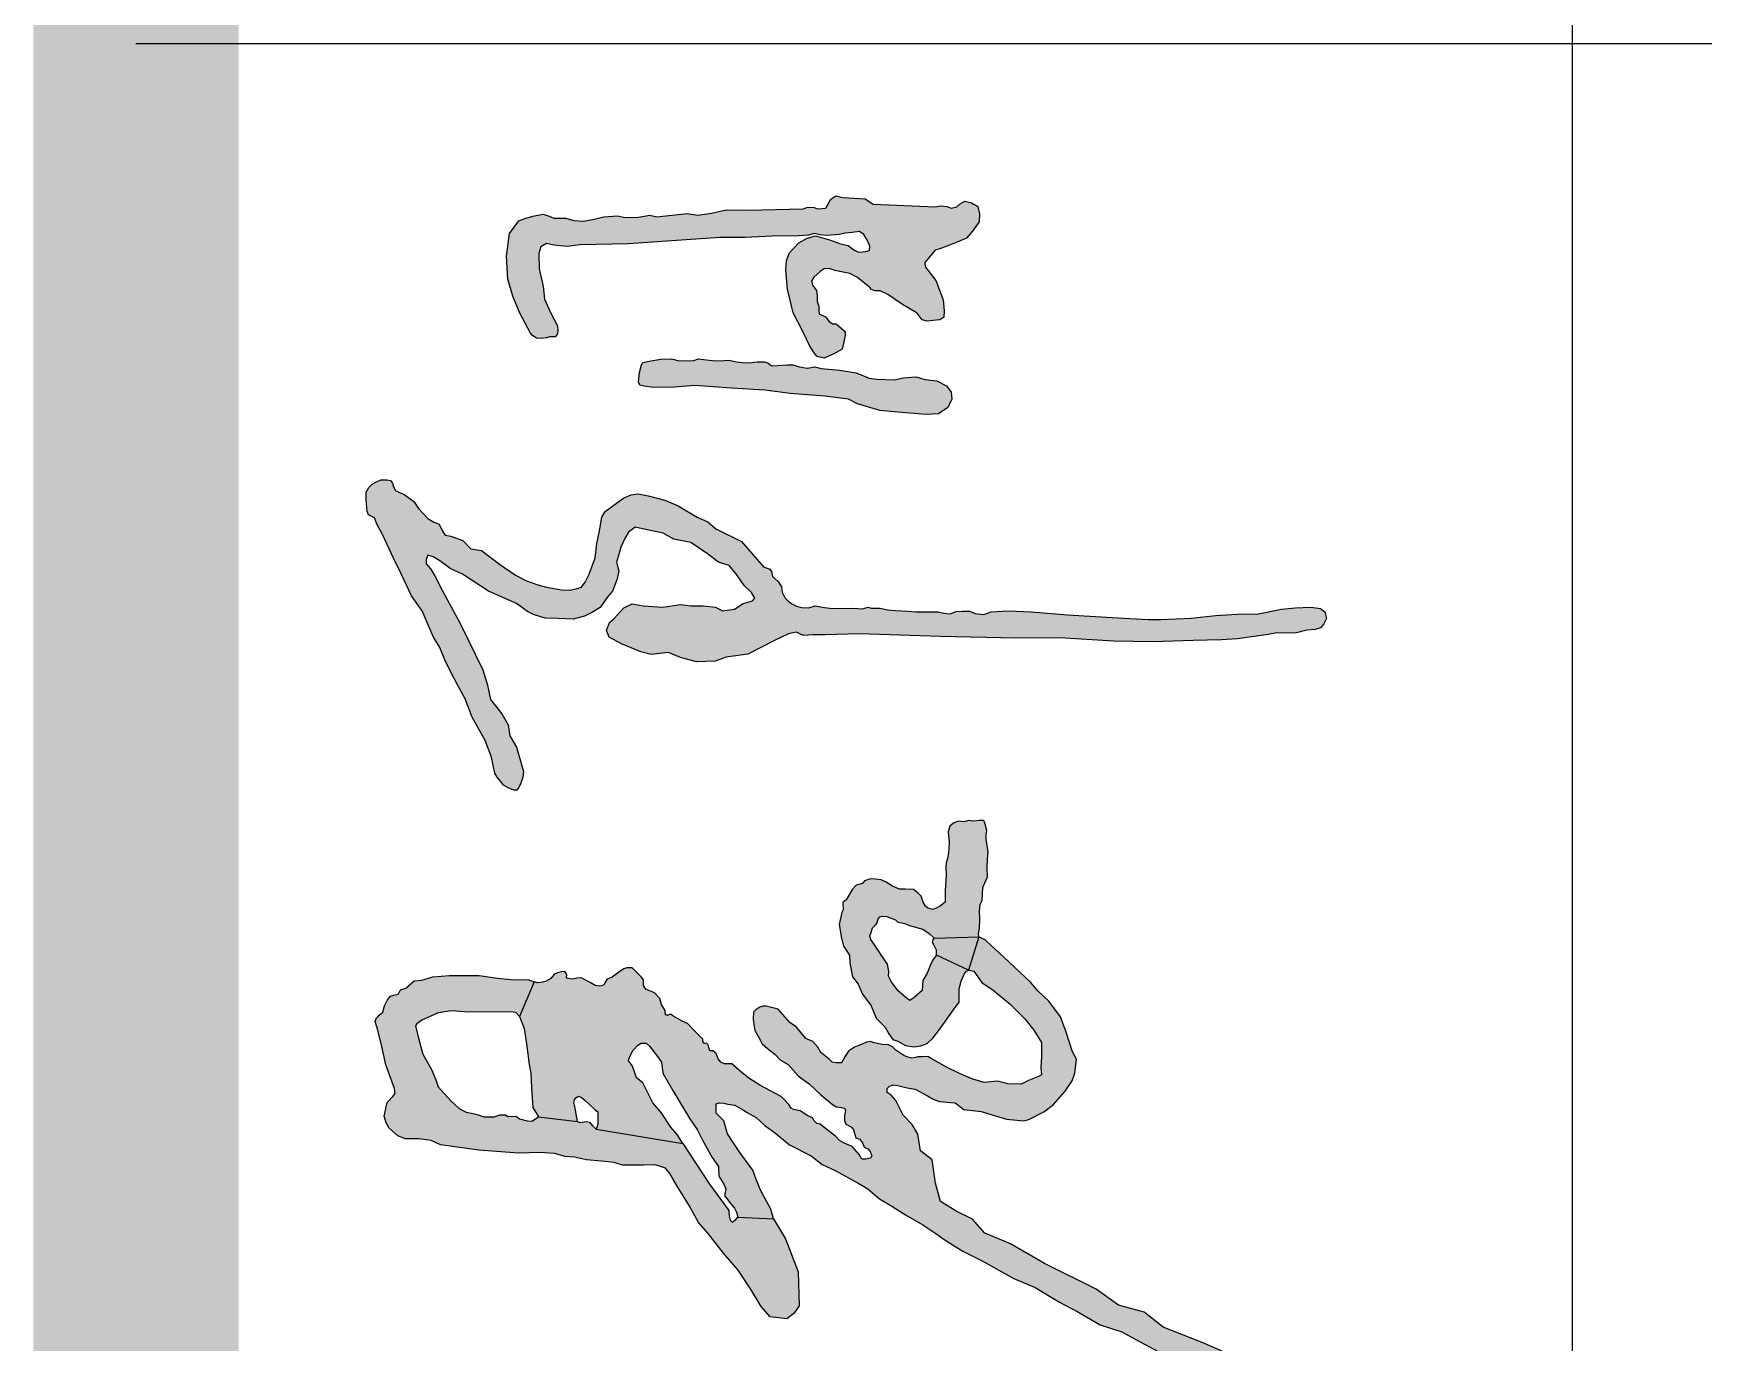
# Model space of a CAD drawing. Header units: millimetres. Extents: x 0 to 420, y 0 to 297.
# Drawn here: x 10.3 to 18.44, y 64.67 to 71.05 of the extents above; entities that cross this region are included whole.
import ezdxf

# ---------------------------------------------------------------- set-up
doc = ezdxf.new("R2010")
doc.units = ezdxf.units.MM

msp = doc.modelspace()

# ---------------------------------------------------------------- hatches: boundary and pattern name
for points in [[(14.3537, 70.244), (14.2452, 70.2509), (14.2113, 70.2588), (14.1858, 70.2429), (14.1619, 70.1994), (14.1211, 70.1957), (14.1052, 70.2026), (14.0744, 70.2042), (14.0509, 70.1947), (13.7801, 70.1882), (13.6756, 70.1912), (13.6055, 70.1746), (13.5364, 70.1651), (13.4866, 70.1719), (13.3389, 70.1568), (13.305, 70.1647), (13.2491, 70.1542), (13.1835, 70.1527), (13.1469, 70.161), (13.1232, 70.1591), (13.0798, 70.1564), (13.033, 70.1455), (12.9814, 70.1353), (12.9333, 70.1386), (12.8954, 70.1505), (12.8364, 70.1501), (12.8133, 70.1593), (12.7846, 70.1696), (12.7333, 70.1592), (12.6945, 70.1486), (12.6655, 70.137), (12.6205, 70.0753), (12.6064, 69.9641), (12.6126, 69.8521), (12.6373, 69.7691), (12.6699, 69.6871), (12.7228, 69.5892), (12.7318, 69.5777), (12.7522, 69.5644), (12.7747, 69.5637), (12.7991, 69.5673), (12.8169, 69.5712), (12.8434, 69.5709), (12.8531, 69.5823), (12.856, 69.5988), (12.8542, 69.625), (12.8212, 69.6865), (12.7915, 69.756), (12.7841, 69.8177), (12.7648, 69.9022), (12.7637, 69.9785), (12.7733, 70.011), (12.8009, 70.0261), (12.8359, 70.0187), (12.9013, 70.0124), (12.9637, 70.0197), (13.201, 70.0249), (13.6452, 70.0564), (13.7696, 70.056), (13.8981, 70.0625), (14.03, 70.0645), (14.0776, 70.0678), (14.1068, 70.0759), (14.1336, 70.069), (14.1665, 70.0657), (14.2269, 70.0698), (14.2561, 70.0763), (14.291, 70.0795), (14.326, 70.0848), (14.3471, 70.0706), (14.365, 70.0413), (14.3772, 70.0141), (14.3756, 69.9925), (14.3573, 69.9877), (14.3207, 69.9844), (14.2992, 69.995), (14.2703, 70.0161), (14.2328, 70.0251), (14.1804, 70.045), (14.145, 70.0535), (14.1109, 70.0645), (14.0715, 70.0519), (14.0306, 70.0295), (14.0083, 70.0051), (13.9843, 69.9803), (13.9705, 69.9441), (13.9665, 69.8986), (13.9758, 69.8033), (14.0026, 69.6887), (14.0506, 69.5979), (14.0844, 69.5263), (14.1086, 69.4881), (14.1196, 69.4756), (14.1546, 69.4679), (14.2012, 69.4888), (14.2409, 69.512), (14.2486, 69.5406), (14.2566, 69.5785), (14.2566, 69.5972), (14.2375, 69.6141), (14.2126, 69.6358), (14.1946, 69.6343), (14.177, 69.6479), (14.1608, 69.6688), (14.1303, 69.6843), (14.1274, 69.6998), (14.1274, 69.72), (14.1204, 69.7442), (14.1201, 69.7732), (14.116, 69.7968), (14.0973, 69.8232), (14.0918, 69.8434), (14.1028, 69.8621), (14.1337, 69.8893), (14.1538, 69.9026), (14.1795, 69.9044), (14.2067, 69.8941), (14.2792, 69.8798), (14.3163, 69.8607), (14.377, 69.8119), (14.3852, 69.8015), (14.4024, 69.7962), (14.4271, 69.7955), (14.4637, 69.7783), (14.5364, 69.729), (14.6074, 69.6871), (14.632, 69.6542), (14.6559, 69.6482), (14.6828, 69.6519), (14.7172, 69.6542), (14.7366, 69.6676), (14.7381, 69.6976), (14.7336, 69.7514), (14.6978, 69.8456), (14.648, 69.9118), (14.6421, 69.9314), (14.6946, 69.9933), (14.7174, 69.9997), (14.786, 70.0258), (14.8481, 70.0524), (14.8767, 70.0858), (14.9086, 70.1325), (14.9102, 70.1702), (14.9022, 70.2068), (14.872, 70.2249), (14.8396, 70.2323), (14.8162, 70.2196), (14.7998, 70.2052), (14.7733, 70.1994), (14.751, 70.2074), (14.7207, 70.2105), (14.6961, 70.2058), (14.3935, 70.2174), (14.3797, 70.2259)], [(13.2494, 69.3525), (13.2544, 69.3982), (13.2629, 69.4351), (13.2705, 69.4467), (13.3009, 69.4537), (13.3576, 69.4636), (13.4101, 69.4651), (13.4412, 69.4571), (13.4699, 69.4546), (13.5191, 69.4571), (13.5411, 69.4652), (13.581, 69.4592), (13.6239, 69.4553), (13.6685, 69.456), (13.6894, 69.4574), (13.726, 69.4493), (13.754, 69.4461), (13.7855, 69.445), (13.8273, 69.45), (13.8613, 69.4493), (13.8789, 69.445), (13.8885, 69.437), (13.8987, 69.4301), (13.9289, 69.4312), (13.9754, 69.4348), (14.0015, 69.4351), (14.0343, 69.4252), (14.0703, 69.4191), (14.1077, 69.4249), (14.1401, 69.4166), (14.2301, 69.4092), (14.3107, 69.396), (14.3734, 69.371), (14.4114, 69.3652), (14.4974, 69.3627), (14.539, 69.3715), (14.6, 69.3773), (14.6469, 69.3632), (14.7038, 69.3566), (14.7496, 69.3322), (14.7723, 69.3024), (14.7767, 69.2676), (14.7568, 69.2273), (14.711, 69.1969), (14.6536, 69.1936), (14.5498, 69.2008), (14.4249, 69.2135), (14.3161, 69.2444), (14.2728, 69.2676), (14.1574, 69.2831), (13.9876, 69.2958), (13.8667, 69.3118), (13.7024, 69.3218), (13.5244, 69.3345), (13.4251, 69.3267), (13.3227, 69.3251), (13.2763, 69.3306), (13.2562, 69.3365)], [(12.5484, 67.4463), (12.5323, 67.524), (12.5016, 67.6048), (12.4376, 67.7188), (12.4048, 67.8071), (12.3665, 67.8753), (12.3352, 67.9381), (12.3046, 67.9978), (12.2816, 68.0584), (12.2477, 68.111), (12.1939, 68.2372), (12.1427, 68.3096), (12.0929, 68.4172), (12.0542, 68.4935), (12.0004, 68.6121), (11.9752, 68.6557), (11.9631, 68.6905), (11.9334, 68.7038), (11.926, 68.7202), (11.9243, 68.7397), (11.9215, 68.779), (11.9215, 68.8148), (11.934, 68.8375), (11.9516, 68.8544), (11.9726, 68.8648), (11.994, 68.875), (12.0218, 68.8746), (12.0397, 68.8722), (12.0495, 68.8583), (12.0555, 68.841), (12.0648, 68.8228), (12.0868, 68.8122), (12.1047, 68.8057), (12.1357, 68.7821), (12.1533, 68.7692), (12.1773, 68.7355), (12.2219, 68.6863), (12.2521, 68.6681), (12.2777, 68.6583), (12.2941, 68.6243), (12.3075, 68.6057), (12.335, 68.6009), (12.3937, 68.5799), (12.4311, 68.5387), (12.4844, 68.5307), (12.5714, 68.4633), (12.6501, 68.411), (12.7029, 68.3831), (12.7587, 68.3633), (12.8012, 68.3526), (12.8735, 68.3386), (12.915, 68.337), (12.9504, 68.3462), (12.9711, 68.3517), (12.9885, 68.3767), (13.0089, 68.4145), (13.0377, 68.4942), (13.0455, 68.564), (13.0597, 68.6264), (13.0704, 68.6928), (13.0874, 68.7201), (13.1104, 68.7377), (13.1479, 68.7664), (13.1757, 68.786), (13.214, 68.8023), (13.2469, 68.8061), (13.2954, 68.7964), (13.378, 68.7753), (13.4419, 68.7478), (13.5347, 68.6932), (13.587, 68.6706), (13.6253, 68.6355), (13.7503, 68.5739), (13.8577, 68.4513), (13.8889, 68.4389), (13.8977, 68.4287), (13.9019, 68.4032), (13.9291, 68.3803), (13.9452, 68.3532), (13.9486, 68.3273), (13.9617, 68.3019), (13.9757, 68.287), (13.9969, 68.27), (14.0198, 68.2599), (14.0456, 68.2522), (14.08, 68.251), (14.1105, 68.2608), (14.1557, 68.2528), (14.1946, 68.2478), (14.2936, 68.249), (14.3421, 68.2469), (14.3668, 68.2545), (14.3848, 68.2499), (14.4272, 68.2499), (14.4628, 68.2407), (14.4992, 68.239), (14.5597, 68.2356), (14.6007, 68.2323), (14.6593, 68.231), (14.71, 68.231), (14.7368, 68.2251), (14.7674, 68.2214), (14.7979, 68.2331), (14.826, 68.2356), (14.8621, 68.2352), (14.8893, 68.2243), (14.9328, 68.2188), (14.9684, 68.2314), (15.0523, 68.2362), (15.1633, 68.2317), (15.3404, 68.2173), (15.5851, 68.2018), (15.7324, 68.1946), (15.7968, 68.1938), (15.9419, 68.2016), (16.0609, 68.2137), (16.194, 68.2218), (16.2626, 68.2198), (16.3836, 68.244), (16.4501, 68.252), (16.5261, 68.2541), (16.5733, 68.2482), (16.5935, 68.2319), (16.6021, 68.1992), (16.5896, 68.1735), (16.5725, 68.1532), (16.5468, 68.1454), (16.5056, 68.1431), (16.4487, 68.1275), (16.3607, 68.129), (16.3171, 68.1205), (16.1684, 68.0999), (16.0911, 68.095), (15.9531, 68.0921), (15.7562, 68.0862), (15.5644, 68.0891), (15.3017, 68.1058), (15.0884, 68.1028), (14.721, 68.1116), (14.3252, 68.1253), (14.1586, 68.1194), (14.0989, 68.1194), (14.0539, 68.1165), (14.0177, 68.1331), (13.9805, 68.1243), (13.9111, 68.092), (13.7818, 68.0253), (13.6761, 68.0105), (13.6233, 67.9921), (13.5323, 67.9884), (13.4536, 68.0093), (13.3945, 68.0332), (13.3111, 68.0241), (13.2607, 68.0376), (13.166, 68.0757), (13.1058, 68.1089), (13.0923, 68.1409), (13.107, 68.1803), (13.1304, 68.1999), (13.1779, 68.2513), (13.2176, 68.2701), (13.2711, 68.2613), (13.3682, 68.2548), (13.4534, 68.2674), (13.504, 68.2602), (13.5643, 68.2602), (13.6245, 68.2541), (13.6577, 68.2368), (13.7167, 68.2454), (13.7597, 68.2725), (13.8052, 68.286), (13.8163, 68.2983), (13.8003, 68.3254), (13.7634, 68.3598), (13.7278, 68.4115), (13.6909, 68.457), (13.6393, 68.4742), (13.5852, 68.5148), (13.504, 68.5689), (13.4217, 68.5861), (13.3688, 68.6157), (13.2828, 68.6329), (13.2324, 68.644), (13.2004, 68.6194), (13.182, 68.5898), (13.1635, 68.5468), (13.1562, 68.5222), (13.1414, 68.4742), (13.1525, 68.4299), (13.1439, 68.3869), (13.1218, 68.3328), (13.1003, 68.3057), (13.0622, 68.2528), (13.0241, 68.2306), (12.986, 68.211), (12.9307, 68.1962), (12.8569, 68.1987), (12.7942, 68.2011), (12.7377, 68.2183), (12.7082, 68.2331), (12.6541, 68.2725), (12.5184, 68.3327), (12.3906, 68.4152), (12.3304, 68.4422), (12.2812, 68.4803), (12.2484, 68.5005), (12.2217, 68.5077), (12.2145, 68.4861), (12.2149, 68.4649), (12.2369, 68.4395), (12.2585, 68.4035), (12.2941, 68.3344), (12.3775, 68.1784), (12.4906, 67.9494), (12.5136, 67.8736), (12.5285, 67.8038), (12.5827, 67.7347), (12.6132, 67.6805), (12.6213, 67.6277), (12.6538, 67.5728), (12.6788, 67.4875), (12.6886, 67.4539), (12.6859, 67.4246), (12.6756, 67.397), (12.6656, 67.375), (12.656, 67.362), (12.6407, 67.363), (12.6144, 67.3737), (12.5918, 67.3866), (12.5761, 67.4069), (12.5603, 67.4269)], [(14.908, 66.648), (14.9057, 66.6645), (14.9106, 66.6893), (14.9121, 66.7365), (14.9116, 66.7709), (14.9135, 66.808), (14.9245, 66.8259), (14.9258, 66.8576), (14.9267, 66.8879), (14.9492, 66.9397), (14.9483, 66.9856), (14.9492, 67.0268), (14.9538, 67.0599), (14.946, 67.1051), (14.9428, 67.1225), (14.9437, 67.1468), (14.947, 67.1661), (14.9387, 67.1964), (14.9318, 67.2142), (14.9117, 67.2147), (14.8832, 67.2115), (14.858, 67.2152), (14.836, 67.2092), (14.8071, 67.2115), (14.7838, 67.2023), (14.7659, 67.1876), (14.7578, 67.1593), (14.7635, 67.1087), (14.7613, 67.0803), (14.7604, 67.0574), (14.7558, 67.0303), (14.7489, 67.0088), (14.7461, 66.9895), (14.748, 66.9487), (14.7475, 66.9239), (14.743, 66.8716), (14.7429, 66.8352), (14.7429, 66.8177), (14.7209, 66.7994), (14.7025, 66.7897), (14.6833, 66.7815), (14.6585, 66.7879), (14.648, 66.798), (14.637, 66.8177), (14.626, 66.8462), (14.6127, 66.8613), (14.5897, 66.8787), (14.5497, 66.881), (14.5208, 66.881), (14.4864, 66.8957), (14.4561, 66.9145), (14.4323, 66.926), (14.4039, 66.9287), (14.3796, 66.931), (14.3505, 66.9205), (14.3408, 66.9081), (14.3097, 66.8994), (14.2927, 66.881), (14.2615, 66.8292), (14.2441, 66.8159), (14.2469, 66.7796), (14.2404, 66.7659), (14.2272, 66.7085), (14.2377, 66.6411), (14.2478, 66.6026), (14.2767, 66.5595), (14.279, 66.5214), (14.2922, 66.4537), (14.3197, 66.417), (14.3408, 66.3693), (14.3825, 66.3124), (14.4079, 66.2513), (14.4505, 66.2087), (14.4686, 66.1751), (14.4893, 66.1479), (14.5125, 66.1402), (14.5506, 66.1189), (14.5907, 66.1118), (14.6249, 66.1169), (14.6565, 66.1279), (14.6836, 66.1544), (14.7159, 66.196), (14.7838, 66.2921), (14.8113, 66.3298), (14.8119, 66.3655), (14.8112, 66.3941), (14.8217, 66.4318), (14.837, 66.4656), (14.8467, 66.4796), (14.8578, 66.4855), (14.7017, 66.5595), (14.6828, 66.5356), (14.6728, 66.5118), (14.6557, 66.4707), (14.6346, 66.4358), (14.6313, 66.3859), (14.593, 66.352), (14.5722, 66.3373), (14.5537, 66.3513), (14.5147, 66.3854), (14.4809, 66.4297), (14.4676, 66.4565), (14.4693, 66.4789), (14.4629, 66.5154), (14.4442, 66.5417), (14.4028, 66.6048), (14.382, 66.6354), (14.3769, 66.6531), (14.3825, 66.6698), (14.3896, 66.6916), (14.4069, 66.7097), (14.4116, 66.7177), (14.4173, 66.7365), (14.4251, 66.7461), (14.4374, 66.7486), (14.4591, 66.7476), (14.5017, 66.7316), (14.5108, 66.7206), (14.5457, 66.7136), (14.5692, 66.7035), (14.635, 66.6855), (14.666, 66.6639), (14.6896, 66.6416)], [(12.6685, 66.26), (12.6926, 66.2009), (12.7024, 66.126), (12.7157, 66.0265), (12.7241, 65.9838), (12.7283, 65.9109), (12.7346, 65.8164), (12.7615, 65.771), (12.9514, 65.7487), (12.9459, 65.7848), (12.9402, 65.8147), (12.9344, 65.8403), (12.9377, 65.8531), (12.9433, 65.8643), (12.9561, 65.8725), (12.9701, 65.8676), (12.9898, 65.8512), (13.0107, 65.8304), (13.0378, 65.8057), (13.0516, 65.7948), (13.0516, 65.7653), (13.0508, 65.7355), (13.0435, 65.7104), (13.4649, 65.6407), (13.4378, 65.6844), (13.4063, 65.7202), (13.3598, 65.792), (13.3182, 65.8395), (13.2697, 65.9372), (13.2393, 65.9609), (13.2292, 65.9901), (13.2176, 66.0218), (13.2002, 66.0436), (13.2043, 66.0585), (13.2234, 66.0951), (13.2466, 66.121), (13.2623, 66.1299), (13.2867, 66.1299), (13.3033, 66.1155), (13.3416, 66.0655), (13.3616, 66.0377), (13.3673, 65.9845), (13.4163, 65.8987), (13.4666, 65.8154), (13.4999, 65.761), (13.5353, 65.7092), (13.5592, 65.6613), (13.6082, 65.5727), (13.6385, 65.5298), (13.6407, 65.4823), (13.665, 65.4426), (13.6742, 65.4201), (13.6696, 65.3944), (13.6693, 65.3851), (13.68, 65.3733), (13.6978, 65.3487), (13.7171, 65.3258), (13.7268, 65.3072), (13.7333, 65.2817), (13.907, 65.2744), (13.8936, 65.3208), (13.8441, 65.4133), (13.8233, 65.4658), (13.8069, 65.5114), (13.7423, 65.5968), (13.7139, 65.6416), (13.6835, 65.6889), (13.6655, 65.7513), (13.6282, 65.7894), (13.6268, 65.8122), (13.6277, 65.8343), (13.6416, 65.8394), (13.6644, 65.8381), (13.6845, 65.8324), (13.7182, 65.8278), (13.7611, 65.8028), (13.7781, 65.7919), (13.8219, 65.7679), (13.8651, 65.7295), (13.9182, 65.6897), (13.985, 65.6347), (14.0911, 65.5803), (14.1435, 65.5394), (14.2076, 65.5094), (14.3191, 65.4484), (14.3675, 65.4202), (14.4242, 65.3715), (14.4838, 65.3358), (14.5504, 65.2937), (14.6345, 65.2449), (14.6977, 65.2025), (14.7394, 65.1735), (14.829, 65.1163), (14.9208, 65.0706), (15.0777, 64.9828), (15.1819, 64.94), (15.3003, 64.8685), (15.3904, 64.8205), (15.4983, 64.7578), (15.6048, 64.7239), (15.6729, 64.6864), (15.7817, 64.6273), (15.8878, 64.5757), (15.9732, 64.5289), (16.0992, 64.4885), (16.1676, 64.4499), (16.2913, 64.3971), (16.4007, 64.3684), (16.4598, 64.3553), (16.4944, 64.3412), (16.5409, 64.3355), (16.5765, 64.3343), (16.6259, 64.3355), (16.651, 64.3634), (16.664, 64.3776), (16.6737, 64.3829), (16.6785, 64.3918), (16.6737, 64.4064), (16.6478, 64.4303), (16.6214, 64.4529), (16.5765, 64.4619), (16.5522, 64.4667), (16.5162, 64.4963), (16.4451, 64.5174), (16.3994, 64.5011), (16.3617, 64.5082), (16.2755, 64.5772), (16.1705, 64.5998), (16.0936, 64.6291), (15.9957, 64.6715), (15.8055, 64.7463), (15.7135, 64.8192), (15.5892, 64.8526), (15.4795, 64.9312), (15.2281, 65.0572), (15.0624, 65.1528), (14.9998, 65.1784), (14.9365, 65.2035), (14.877, 65.2718), (14.8003, 65.3102), (14.7217, 65.3587), (14.6968, 65.4474), (14.6806, 65.5609), (14.6241, 65.6057), (14.6097, 65.6868), (14.5827, 65.7341), (14.5396, 65.7797), (14.5028, 65.8509), (14.48, 65.8762), (14.4607, 65.8896), (14.4607, 65.9091), (14.4727, 65.9207), (14.4902, 65.9265), (14.5134, 65.9245), (14.5578, 65.912), (14.5973, 65.9054), (14.6571, 65.8734), (14.6845, 65.8576), (14.7164, 65.8464), (14.7917, 65.8398), (14.8348, 65.807), (14.9199, 65.7975), (15.0425, 65.7601), (15.1275, 65.7514), (15.1517, 65.7584), (15.2243, 65.7954), (15.2709, 65.8307), (15.3277, 65.8958), (15.3618, 65.9457), (15.3754, 65.9834), (15.3837, 66.0527), (15.3638, 66.0872), (15.3331, 66.1833), (15.3053, 66.2588), (15.2481, 66.3347), (15.1966, 66.3833), (15.1593, 66.4277), (15.0296, 66.5495), (14.9674, 66.6055), (14.9396, 66.6325), (14.908, 66.648), (14.8578, 66.4855), (14.8841, 66.4809), (14.9221, 66.4259), (14.977, 66.3885), (15.0605, 66.3195), (15.1326, 66.2492), (15.1764, 66.1931), (15.2132, 66.1335), (15.2138, 66.0656), (15.2091, 66.0107), (15.2132, 65.9756), (15.1992, 65.9674), (15.1501, 65.9476), (15.1139, 65.93), (15.0491, 65.9324), (14.9988, 65.9446), (14.9331, 65.9376), (14.8788, 65.954), (14.8134, 65.9826), (14.7498, 66.0124), (14.7131, 66.0339), (14.6762, 66.0555), (14.6589, 66.0652), (14.6306, 66.0636), (14.6103, 66.0639), (14.5987, 66.0604), (14.582, 66.0575), (14.5617, 66.062), (14.5427, 66.0697), (14.504, 66.0958), (14.4872, 66.1125), (14.4676, 66.1222), (14.4364, 66.1241), (14.3973, 66.1322), (14.3803, 66.138), (14.3607, 66.1341), (14.3391, 66.1251), (14.3188, 66.1167), (14.3015, 66.1109), (14.273, 66.0903), (14.2556, 66.0668), (14.2392, 66.0343), (14.2125, 66.0343), (14.1935, 66.0375), (14.1784, 66.0517), (14.1371, 66.0839), (14.1226, 66.1109), (14.0994, 66.138), (14.065, 66.1528), (14.0204, 66.2062), (13.9863, 66.2304), (13.9296, 66.2963), (13.8707, 66.3097), (13.8544, 66.3108), (13.8405, 66.3056), (13.8207, 66.2931), (13.8093, 66.2804), (13.8075, 66.2471), (13.8108, 66.2214), (13.8167, 66.192), (13.8357, 66.1575), (13.8519, 66.1273), (13.8772, 66.1045), (13.9127, 66.0764), (13.9404, 66.0467), (13.9778, 66.0267), (14.0284, 65.9695), (14.0813, 65.9323), (14.1378, 65.8775), (14.1951, 65.8308), (14.2143, 65.8205), (14.236, 65.8173), (14.2538, 65.8134), (14.2586, 65.8027), (14.2527, 65.7776), (14.2523, 65.7539), (14.2597, 65.7354), (14.2864, 65.72), (14.2976, 65.7075), (14.3026, 65.6856), (14.3087, 65.6685), (14.3282, 65.6617), (14.3419, 65.6404), (14.3486, 65.6239), (14.3662, 65.615), (14.3779, 65.6024), (14.3859, 65.5805), (14.3803, 65.5694), (14.3577, 65.5642), (14.3377, 65.5653), (14.3245, 65.5872), (14.3021, 65.6142), (14.29, 65.6259), (14.2521, 65.642), (14.2287, 65.6565), (14.2085, 65.6761), (14.1693, 65.7085), (14.1342, 65.735), (14.119, 65.7378), (14.1044, 65.7508), (14.0975, 65.766), (14.0748, 65.7762), (14.0362, 65.7995), (14.0048, 65.806), (13.9938, 65.8125), (13.9818, 65.8319), (13.9584, 65.856), (13.9436, 65.8697), (13.84, 65.9249), (13.7866, 65.9589), (13.7441, 65.9938), (13.704, 66.0288), (13.6685, 66.0295), (13.6496, 66.0378), (13.6366, 66.0542), (13.6277, 66.0796), (13.6109, 66.0919), (13.5962, 66.0926), (13.5917, 66.1087), (13.5893, 66.1221), (13.5797, 66.1293), (13.5715, 66.1279), (13.5626, 66.1379), (13.5626, 66.1489), (13.52, 66.1914), (13.4878, 66.2253), (13.4621, 66.238), (13.4162, 66.2634), (13.4076, 66.2689), (13.4014, 66.2692), (13.3925, 66.2672), (13.3829, 66.2672), (13.3792, 66.2774), (13.3788, 66.2894), (13.3609, 66.3186), (13.3527, 66.3477), (13.3269, 66.3756), (13.2845, 66.3931), (13.2732, 66.4113), (13.2732, 66.439), (13.2618, 66.453), (13.2318, 66.4845), (13.2174, 66.4974), (13.1919, 66.4966), (13.1773, 66.4926), (13.1593, 66.4805), (13.1199, 66.4517), (13.0969, 66.442), (13.0867, 66.4272), (13.08, 66.4132), (13.0608, 66.4084), (13.0381, 66.4107), (13.0138, 66.4259), (12.9703, 66.4489), (12.948, 66.447), (12.9298, 66.4424), (12.9054, 66.4454), (12.8982, 66.4487), (12.9, 66.4644), (12.8904, 66.4786), (12.8743, 66.4775), (12.8535, 66.4727), (12.8434, 66.4686), (12.8368, 66.4627), (12.8224, 66.4443), (12.7959, 66.4307), (12.7734, 66.4251), (12.7556, 66.424), (12.7403, 66.4291)], [(14.908, 66.648), (14.8578, 66.4855), (14.7017, 66.5595), (14.7008, 66.5827), (14.6891, 66.6088), (14.6816, 66.6203), (14.6849, 66.6332), (14.6896, 66.6416)], [(12.0095, 65.7739), (12.0242, 65.8412), (12.0519, 65.8702), (12.0629, 65.884), (12.0591, 65.9086), (12.049, 65.9392), (12.0171, 66.0244), (11.9981, 66.1131), (11.9782, 66.1934), (11.9654, 66.2352), (11.9705, 66.2495), (11.9764, 66.256), (11.9858, 66.2671), (12.0033, 66.2806), (12.0112, 66.3115), (12.0262, 66.3416), (12.041, 66.3595), (12.0565, 66.3642), (12.0718, 66.3673), (12.0801, 66.3709), (12.0874, 66.3868), (12.0914, 66.3905), (12.1005, 66.3938), (12.1153, 66.3973), (12.1559, 66.4331), (12.1938, 66.4373), (12.2474, 66.4529), (12.3281, 66.46), (12.4727, 66.4591), (12.5626, 66.4467), (12.6431, 66.4391), (12.7103, 66.4401), (12.7403, 66.4291), (12.6685, 66.26), (12.652, 66.2797), (12.6257, 66.282), (12.6079, 66.2806), (12.4964, 66.2823), (12.4228, 66.2806), (12.3372, 66.2875), (12.273, 66.2772), (12.1928, 66.2422), (12.1693, 66.2238), (12.1618, 66.2141), (12.1762, 66.155), (12.1973, 66.0764), (12.2401, 66.0009), (12.2607, 65.9521), (12.273, 65.9175), (12.3035, 65.883), (12.3363, 65.8466), (12.375, 65.8118), (12.4089, 65.7932), (12.4435, 65.7875), (12.463, 65.7829), (12.4958, 65.7703), (12.5233, 65.771), (12.5474, 65.7713), (12.5732, 65.7815), (12.6003, 65.7814), (12.6117, 65.7732), (12.6507, 65.7749), (12.6695, 65.7608), (12.707, 65.7521), (12.729, 65.7499), (12.7615, 65.771), (12.9514, 65.7487), (12.9638, 65.7428), (12.9962, 65.7484), (13.0096, 65.7443), (13.0242, 65.7278), (13.0435, 65.7104), (13.4649, 65.6407), (13.5956, 65.4422), (13.6886, 65.3141), (13.6917, 65.2876), (13.6954, 65.2672), (13.7061, 65.2586), (13.7237, 65.2714), (13.7333, 65.2817), (13.907, 65.2744), (13.9662, 65.1766), (14.0265, 65.0165), (14.0314, 64.8505), (14.0057, 64.812), (13.9722, 64.7863), (13.8912, 64.7972), (13.8468, 64.8476), (13.7944, 64.9325), (13.7352, 65.0244), (13.6641, 65.1074), (13.5891, 65.2022), (13.5412, 65.2565), (13.4966, 65.3395), (13.4383, 65.4336), (13.4019, 65.4945), (13.3811, 65.5212), (13.3561, 65.5295), (13.3303, 65.5366), (13.2728, 65.5362), (13.1718, 65.5362), (13.131, 65.5491), (13.0681, 65.5554), (12.9963, 65.5612), (12.9367, 65.575), (12.8909, 65.5779), (12.8399, 65.5917), (12.7683, 65.5967), (12.6636, 65.5942), (12.4711, 65.6084), (12.2843, 65.6342), (12.2393, 65.6557), (12.178, 65.6644), (12.1121, 65.6644), (12.0757, 65.6783), (12.0346, 65.7165), (12.0185, 65.7418)]]:
    msp.add_hatch(color=256).paths.add_polyline_path(points)

# ---------------------------------------------------------------- linework, layer by layer
for p, q in [((17.8, 287), (17.8, 35)), ((25, 71), (10.8, 71))]:
    msp.add_line(p, q)
at = {"const_width": 1}
msp.add_lwpolyline([(25, 10), (10.8, 10), (10.8, 287), (25, 287)], dxfattribs=at)
for points in [[(12.7228, 69.5892), (12.6699, 69.6871), (12.6373, 69.7691), (12.6126, 69.8521), (12.6064, 69.9641), (12.6205, 70.0753), (12.6655, 70.137), (12.6945, 70.1486), (12.7333, 70.1592), (12.7846, 70.1696), (12.8133, 70.1593), (12.8364, 70.1501), (12.8954, 70.1505), (12.9333, 70.1386), (12.9814, 70.1353), (13.033, 70.1455), (13.0798, 70.1564), (13.1232, 70.1591), (13.1469, 70.161), (13.1835, 70.1527), (13.2491, 70.1542), (13.305, 70.1647), (13.3389, 70.1568), (13.4866, 70.1719), (13.5364, 70.1651), (13.6055, 70.1746), (13.6756, 70.1912), (13.7801, 70.1882), (14.0509, 70.1947), (14.0744, 70.2042), (14.1052, 70.2026), (14.1211, 70.1957), (14.1619, 70.1994), (14.1858, 70.2429), (14.2113, 70.2588), (14.2452, 70.2509), (14.3537, 70.244), (14.3797, 70.2259), (14.3935, 70.2174), (14.6961, 70.2058), (14.7207, 70.2105), (14.751, 70.2074), (14.7733, 70.1994), (14.7998, 70.2052), (14.8162, 70.2196), (14.8396, 70.2323), (14.872, 70.2249), (14.9022, 70.2068), (14.9102, 70.1702), (14.9086, 70.1325), (14.8767, 70.0858), (14.8481, 70.0524), (14.786, 70.0258), (14.7174, 69.9997), (14.6946, 69.9933), (14.6442, 69.9339), (14.6441, 69.9246), (14.648, 69.9118), (14.6978, 69.8456), (14.7336, 69.7514), (14.7381, 69.6976), (14.7366, 69.6676), (14.7172, 69.6542), (14.6828, 69.6519), (14.6559, 69.6482), (14.632, 69.6542), (14.6074, 69.6871), (14.5364, 69.729), (14.4637, 69.7783), (14.4271, 69.7955), (14.4024, 69.7962), (14.3852, 69.8015), (14.377, 69.8119), (14.3163, 69.8607), (14.2792, 69.8798), (14.2067, 69.8941), (14.1795, 69.9044), (14.1538, 69.9026), (14.1337, 69.8893), (14.1028, 69.8621), (14.0918, 69.8434), (14.0973, 69.8232), (14.116, 69.7968), (14.1201, 69.7732), (14.1204, 69.7442), (14.1274, 69.72), (14.1274, 69.6998), (14.1303, 69.6843), (14.1608, 69.6688), (14.177, 69.6479), (14.1946, 69.6343), (14.2126, 69.6358), (14.2375, 69.6141), (14.2566, 69.5972), (14.2566, 69.5785), (14.2486, 69.5406), (14.2409, 69.512), (14.2012, 69.4888), (14.1546, 69.4679), (14.1196, 69.4756), (14.1086, 69.4881), (14.0844, 69.5263), (14.0506, 69.5979), (14.0026, 69.6887), (13.9758, 69.8033), (13.9665, 69.8986), (13.9705, 69.9441), (13.9843, 69.9803), (14.0083, 70.0051), (14.0306, 70.0295), (14.0715, 70.0519), (14.1109, 70.0645), (14.145, 70.0535), (14.1804, 70.045), (14.2328, 70.0251), (14.2703, 70.0161), (14.2992, 69.995), (14.3207, 69.9844), (14.3573, 69.9877), (14.3756, 69.9925), (14.3772, 70.0141), (14.365, 70.0413), (14.3471, 70.0706), (14.326, 70.0848), (14.291, 70.0795), (14.2561, 70.0763), (14.2269, 70.0698), (14.1665, 70.0657), (14.1336, 70.069), (14.1068, 70.0759), (14.0776, 70.0678), (14.03, 70.0645), (13.8981, 70.0625), (13.7696, 70.056), (13.6452, 70.0564), (13.201, 70.0249), (12.9637, 70.0197), (12.9013, 70.0124), (12.8359, 70.0187), (12.8009, 70.0261), (12.7733, 70.011), (12.7637, 69.9785), (12.7648, 69.9022), (12.7841, 69.8177), (12.7915, 69.756), (12.8212, 69.6865), (12.8542, 69.625), (12.856, 69.5988), (12.8531, 69.5823), (12.8434, 69.5709), (12.8169, 69.5712), (12.7991, 69.5673), (12.7747, 69.5637), (12.7522, 69.5644), (12.7318, 69.5777), (12.7228, 69.5892)], [(13.2494, 69.3525), (13.2544, 69.3982), (13.2629, 69.4351), (13.2705, 69.4467), (13.3009, 69.4537), (13.3576, 69.4636), (13.4101, 69.4651), (13.4412, 69.4571), (13.4699, 69.4546), (13.5191, 69.4571), (13.5411, 69.4652), (13.581, 69.4592), (13.6239, 69.4553), (13.6685, 69.456), (13.6894, 69.4574), (13.726, 69.4493), (13.754, 69.4461), (13.7855, 69.445), (13.8273, 69.45), (13.8613, 69.4493), (13.8789, 69.445), (13.8885, 69.437), (13.8987, 69.4301), (13.9289, 69.4312), (13.9754, 69.4348), (14.0015, 69.4351), (14.0343, 69.4252), (14.0703, 69.4191), (14.1077, 69.4249), (14.1401, 69.4166), (14.2301, 69.4092), (14.3107, 69.396), (14.3734, 69.371), (14.4114, 69.3652), (14.4974, 69.3627), (14.539, 69.3715), (14.6, 69.3773), (14.6469, 69.3632), (14.7038, 69.3566), (14.7496, 69.3322), (14.7723, 69.3024), (14.7767, 69.2676), (14.7568, 69.2273), (14.711, 69.1969), (14.6536, 69.1936), (14.5498, 69.2008), (14.4249, 69.2135), (14.3161, 69.2444), (14.2728, 69.2676), (14.1574, 69.2831), (13.9876, 69.2958), (13.8667, 69.3118), (13.7024, 69.3218), (13.5244, 69.3345), (13.4251, 69.3267), (13.3227, 69.3251), (13.2763, 69.3306), (13.2562, 69.3365), (13.2494, 69.3525)], [(12.5484, 67.4463), (12.5323, 67.524), (12.5016, 67.6048), (12.4376, 67.7188), (12.4048, 67.8071), (12.3665, 67.8753), (12.3352, 67.9381), (12.3046, 67.9978), (12.2816, 68.0584), (12.2477, 68.111), (12.1939, 68.2372), (12.1427, 68.3096), (12.0929, 68.4172), (12.0542, 68.4935), (12.0004, 68.6121), (11.9752, 68.6557), (11.9631, 68.6905), (11.9334, 68.7038), (11.926, 68.7202), (11.9243, 68.7397), (11.9215, 68.779), (11.9215, 68.8148), (11.934, 68.8375), (11.9516, 68.8544), (11.9726, 68.8648), (11.994, 68.875), (12.0218, 68.8746), (12.0397, 68.8722), (12.0495, 68.8583), (12.0555, 68.841), (12.0648, 68.8228), (12.0868, 68.8122), (12.1047, 68.8057), (12.1357, 68.7821), (12.1533, 68.7692), (12.1773, 68.7355), (12.2219, 68.6863), (12.2521, 68.6681), (12.2777, 68.6583), (12.2941, 68.6243), (12.3075, 68.6057), (12.335, 68.6009), (12.3937, 68.5799), (12.4311, 68.5387), (12.4844, 68.5307), (12.5714, 68.4633), (12.6501, 68.411), (12.7029, 68.3831), (12.7587, 68.3633), (12.8012, 68.3526), (12.8735, 68.3386), (12.915, 68.337), (12.9504, 68.3462), (12.9711, 68.3517), (12.9885, 68.3767), (13.0089, 68.4145), (13.0377, 68.4942), (13.0455, 68.564), (13.0597, 68.6264), (13.0704, 68.6928), (13.0874, 68.7201), (13.1104, 68.7377), (13.1479, 68.7664), (13.1757, 68.786), (13.214, 68.8023), (13.2469, 68.8061), (13.2954, 68.7964), (13.378, 68.7753), (13.4419, 68.7478), (13.5347, 68.6932), (13.587, 68.6706), (13.6253, 68.6355), (13.7503, 68.5739), (13.8577, 68.4513), (13.8889, 68.4389), (13.8977, 68.4287), (13.9019, 68.4032), (13.9291, 68.3803), (13.9452, 68.3532), (13.9486, 68.3273), (13.9617, 68.3019), (13.9757, 68.287), (13.9969, 68.27), (14.0198, 68.2599), (14.0456, 68.2522), (14.08, 68.251), (14.1105, 68.2608), (14.1557, 68.2528), (14.1946, 68.2478), (14.2936, 68.249), (14.3421, 68.2469), (14.3668, 68.2545), (14.3848, 68.2499), (14.4272, 68.2499), (14.4628, 68.2407), (14.4992, 68.239), (14.5597, 68.2356), (14.6007, 68.2323), (14.6593, 68.231), (14.71, 68.231), (14.7368, 68.2251), (14.7674, 68.2214), (14.7979, 68.2331), (14.826, 68.2356), (14.8621, 68.2352), (14.8893, 68.2243), (14.9328, 68.2188), (14.9684, 68.2314), (15.0523, 68.2362), (15.1633, 68.2317), (15.3404, 68.2173), (15.5851, 68.2018), (15.7324, 68.1946), (15.7968, 68.1938), (15.9419, 68.2016), (16.0609, 68.2137), (16.194, 68.2218), (16.2626, 68.2198), (16.3836, 68.244), (16.4501, 68.252), (16.5261, 68.2541), (16.5733, 68.2482), (16.5935, 68.2319), (16.6021, 68.1992), (16.5896, 68.1735), (16.5725, 68.1532), (16.5468, 68.1454), (16.5056, 68.1431), (16.4487, 68.1275), (16.3607, 68.129), (16.3171, 68.1205), (16.1684, 68.0999), (16.0911, 68.095), (15.9531, 68.0921), (15.7562, 68.0862), (15.5644, 68.0891), (15.3017, 68.1058), (15.0884, 68.1028), (14.721, 68.1116), (14.3252, 68.1253), (14.1586, 68.1194), (14.0989, 68.1194), (14.0539, 68.1165), (14.0177, 68.1331), (13.9805, 68.1243), (13.9111, 68.092), (13.7818, 68.0253), (13.6761, 68.0105), (13.6233, 67.9921), (13.5323, 67.9884), (13.4536, 68.0093), (13.3945, 68.0332), (13.3111, 68.0241), (13.2607, 68.0376), (13.166, 68.0757), (13.1058, 68.1089), (13.0923, 68.1409), (13.107, 68.1803), (13.1304, 68.1999), (13.1779, 68.2513), (13.2176, 68.2701), (13.2711, 68.2613), (13.3682, 68.2548), (13.4534, 68.2674), (13.504, 68.2602), (13.5643, 68.2602), (13.6245, 68.2541), (13.6577, 68.2368), (13.7167, 68.2454), (13.7597, 68.2725), (13.8052, 68.286), (13.8163, 68.2983), (13.8003, 68.3254), (13.7634, 68.3598), (13.7278, 68.4115), (13.6909, 68.457), (13.6393, 68.4742), (13.5852, 68.5148), (13.504, 68.5689), (13.4217, 68.5861), (13.3688, 68.6157), (13.2828, 68.6329), (13.2324, 68.644), (13.2004, 68.6194), (13.182, 68.5898), (13.1635, 68.5468), (13.1562, 68.5222), (13.1414, 68.4742), (13.1525, 68.4299), (13.1439, 68.3869), (13.1218, 68.3328), (13.1003, 68.3057), (13.0622, 68.2528), (13.0241, 68.2306), (12.986, 68.211), (12.9307, 68.1962), (12.8569, 68.1987), (12.7942, 68.2011), (12.7377, 68.2183), (12.7082, 68.2331), (12.6541, 68.2725), (12.5184, 68.3327), (12.3906, 68.4152), (12.3304, 68.4422), (12.2812, 68.4803), (12.2484, 68.5005), (12.2217, 68.5077), (12.2145, 68.4861), (12.2149, 68.4649), (12.2369, 68.4395), (12.2585, 68.4035), (12.2941, 68.3344), (12.3775, 68.1784), (12.4906, 67.9494), (12.5136, 67.8736), (12.5285, 67.8038), (12.5827, 67.7347), (12.6132, 67.6805), (12.6213, 67.6277), (12.6538, 67.5728), (12.6788, 67.4875), (12.6886, 67.4539), (12.6859, 67.4246), (12.6756, 67.397), (12.6656, 67.375), (12.656, 67.362), (12.6407, 67.363), (12.6144, 67.3737), (12.5918, 67.3866), (12.5761, 67.4069), (12.5603, 67.4269), (12.5484, 67.4463)], [(14.908, 66.648), (14.9057, 66.6645), (14.9106, 66.6893), (14.9121, 66.7365), (14.9116, 66.7709), (14.9135, 66.808), (14.9245, 66.8259), (14.9258, 66.8576), (14.9267, 66.8879), (14.9492, 66.9397), (14.9483, 66.9856), (14.9492, 67.0268), (14.9538, 67.0599), (14.946, 67.1051), (14.9428, 67.1225), (14.9437, 67.1468), (14.947, 67.1661), (14.9387, 67.1964), (14.9318, 67.2142), (14.9117, 67.2147), (14.8832, 67.2115), (14.858, 67.2152), (14.836, 67.2092), (14.8071, 67.2115), (14.7838, 67.2023), (14.7659, 67.1876), (14.7659, 67.1876), (14.7578, 67.1593), (14.7635, 67.1087), (14.7635, 67.1087), (14.7635, 67.1087), (14.7613, 67.0803), (14.7604, 67.0574), (14.7558, 67.0303), (14.7489, 67.0088), (14.7461, 66.9895), (14.748, 66.9487), (14.7475, 66.9239), (14.743, 66.8716), (14.7429, 66.8352), (14.7429, 66.8177), (14.7209, 66.7994), (14.7025, 66.7897), (14.6833, 66.7815), (14.6585, 66.7879), (14.648, 66.798), (14.637, 66.8177), (14.626, 66.8462), (14.6127, 66.8613), (14.5897, 66.8787), (14.5497, 66.881), (14.5208, 66.881), (14.4864, 66.8957), (14.4561, 66.9145), (14.4323, 66.926), (14.4039, 66.9287), (14.3796, 66.931), (14.3505, 66.9205), (14.3408, 66.9081), (14.3097, 66.8994), (14.2927, 66.881), (14.2615, 66.8292), (14.2441, 66.8159), (14.2469, 66.7796), (14.2404, 66.7659), (14.2272, 66.7085), (14.2377, 66.6411), (14.2478, 66.6026), (14.2767, 66.5595), (14.279, 66.5214), (14.2922, 66.4537), (14.3197, 66.417), (14.3408, 66.3693), (14.3825, 66.3124), (14.4079, 66.2513), (14.4505, 66.2087), (14.4686, 66.1751), (14.4893, 66.1479), (14.5125, 66.1402), (14.5506, 66.1189), (14.5907, 66.1118), (14.6249, 66.1169), (14.6565, 66.1279), (14.6836, 66.1544), (14.7159, 66.196), (14.7838, 66.2921), (14.8113, 66.3298), (14.8119, 66.3655), (14.8112, 66.3941), (14.8217, 66.4318), (14.837, 66.4656), (14.8467, 66.4796), (14.8578, 66.4855), (14.7017, 66.5595), (14.6828, 66.5356), (14.6728, 66.5118), (14.6557, 66.4707), (14.6346, 66.4358), (14.6313, 66.3859), (14.593, 66.352), (14.5722, 66.3373), (14.5537, 66.3513), (14.5147, 66.3854), (14.4809, 66.4297), (14.4676, 66.4565), (14.4693, 66.4789), (14.4629, 66.5154), (14.4442, 66.5417), (14.4028, 66.6048), (14.382, 66.6354), (14.3769, 66.6531), (14.3825, 66.6698), (14.3896, 66.6916), (14.4069, 66.7097), (14.4116, 66.7177), (14.4173, 66.7365), (14.4251, 66.7461), (14.4374, 66.7486), (14.4591, 66.7476), (14.5017, 66.7316), (14.5108, 66.7206), (14.5457, 66.7136), (14.5692, 66.7035), (14.635, 66.6855), (14.666, 66.6639), (14.6896, 66.6416), (14.908, 66.648)], [(16.0936, 64.6291), (15.9957, 64.6715), (15.8055, 64.7463), (15.7135, 64.8192), (15.5892, 64.8526), (15.4795, 64.9312), (15.2281, 65.0572), (15.0624, 65.1528), (14.9998, 65.1784), (14.9365, 65.2035), (14.877, 65.2718), (14.8003, 65.3102), (14.7217, 65.3587), (14.6968, 65.4474), (14.6806, 65.5609), (14.6241, 65.6057), (14.6097, 65.6868), (14.5827, 65.7341), (14.5396, 65.7797), (14.5028, 65.8509), (14.48, 65.8762), (14.4607, 65.8896), (14.4607, 65.9091), (14.4727, 65.9207), (14.4902, 65.9265), (14.5134, 65.9245), (14.5578, 65.912), (14.5973, 65.9054), (14.6571, 65.8734), (14.6845, 65.8576), (14.7164, 65.8464), (14.7917, 65.8398), (14.8348, 65.807), (14.9199, 65.7975), (15.0425, 65.7601), (15.1275, 65.7514), (15.1517, 65.7584), (15.2243, 65.7954), (15.2709, 65.8307), (15.3277, 65.8958), (15.3618, 65.9457), (15.3754, 65.9834), (15.3837, 66.0527), (15.3638, 66.0872), (15.3331, 66.1833), (15.3053, 66.2588), (15.2481, 66.3347), (15.1966, 66.3833), (15.1593, 66.4277), (15.0296, 66.5495), (14.9674, 66.6055), (14.9396, 66.6325), (14.908, 66.648), (14.8578, 66.4855), (14.8841, 66.4809), (14.9221, 66.4259), (14.977, 66.3885), (15.0605, 66.3195), (15.1326, 66.2492), (15.1764, 66.1931), (15.2132, 66.1335), (15.2138, 66.0656), (15.2091, 66.0107), (15.2132, 65.9756), (15.1992, 65.9674), (15.1501, 65.9476), (15.1139, 65.93), (15.0491, 65.9324), (14.9988, 65.9446), (14.9331, 65.9376), (14.8788, 65.954), (14.8134, 65.9826), (14.7498, 66.0124), (14.7131, 66.0339), (14.6762, 66.0555), (14.6589, 66.0652), (14.6306, 66.0636), (14.6103, 66.0639), (14.5987, 66.0604), (14.582, 66.0575), (14.5617, 66.062), (14.5427, 66.0697), (14.504, 66.0958), (14.4872, 66.1125), (14.4676, 66.1222), (14.4364, 66.1241), (14.3973, 66.1322), (14.3803, 66.138), (14.3607, 66.1341), (14.3391, 66.1251), (14.3188, 66.1167), (14.3015, 66.1109), (14.273, 66.0903), (14.2556, 66.0668), (14.2392, 66.0343), (14.2125, 66.0343), (14.1935, 66.0375), (14.1784, 66.0517), (14.1371, 66.0839), (14.1226, 66.1109), (14.0994, 66.138), (14.065, 66.1528), (14.0204, 66.2062), (13.9863, 66.2304), (13.9296, 66.2963), (13.8707, 66.3097), (13.8544, 66.3108), (13.8405, 66.3056), (13.8207, 66.2931), (13.8093, 66.2804), (13.8075, 66.2471), (13.8108, 66.2214), (13.8167, 66.192), (13.8357, 66.1575), (13.8519, 66.1273), (13.8772, 66.1045), (13.9127, 66.0764), (13.9404, 66.0467), (13.9778, 66.0267), (14.0284, 65.9695), (14.0813, 65.9323), (14.1378, 65.8775), (14.1951, 65.8308), (14.2143, 65.8205), (14.236, 65.8173), (14.2538, 65.8134), (14.2586, 65.8027), (14.2527, 65.7776), (14.2523, 65.7539), (14.2597, 65.7354), (14.2864, 65.72), (14.2976, 65.7075), (14.3026, 65.6856), (14.3087, 65.6685), (14.3282, 65.6617), (14.3419, 65.6404), (14.3486, 65.6239), (14.3662, 65.615), (14.3779, 65.6024), (14.3859, 65.5805), (14.3803, 65.5694), (14.3577, 65.5642), (14.3377, 65.5653), (14.3245, 65.5872), (14.3021, 65.6142), (14.29, 65.6259), (14.2521, 65.642), (14.2287, 65.6565), (14.2085, 65.6761), (14.1693, 65.7085), (14.1342, 65.735), (14.119, 65.7378), (14.1044, 65.7508), (14.0975, 65.766), (14.0748, 65.7762), (14.0362, 65.7995), (14.0048, 65.806), (13.9938, 65.8125), (13.9818, 65.8319), (13.9584, 65.856), (13.9436, 65.8697), (13.84, 65.9249), (13.7866, 65.9589), (13.7441, 65.9938), (13.704, 66.0288), (13.6685, 66.0295), (13.6496, 66.0378), (13.6366, 66.0542), (13.6277, 66.0796), (13.6109, 66.0919), (13.5962, 66.0926), (13.5917, 66.1087), (13.5893, 66.1221), (13.5797, 66.1293), (13.5715, 66.1279), (13.5626, 66.1379), (13.5626, 66.1489), (13.52, 66.1914), (13.4878, 66.2253), (13.4621, 66.238), (13.4162, 66.2634), (13.4076, 66.2689), (13.4014, 66.2692), (13.3925, 66.2672), (13.3829, 66.2672), (13.3792, 66.2774), (13.3788, 66.2894), (13.3609, 66.3186), (13.3527, 66.3477), (13.3269, 66.3756), (13.2845, 66.3931), (13.2732, 66.4113), (13.2732, 66.439), (13.2618, 66.453), (13.2318, 66.4845), (13.2174, 66.4974), (13.1919, 66.4966), (13.1773, 66.4926), (13.1593, 66.4805), (13.1199, 66.4517), (13.0969, 66.442), (13.0867, 66.4272), (13.08, 66.4132), (13.0608, 66.4084), (13.0381, 66.4107), (13.0138, 66.4259), (12.9703, 66.4489), (12.948, 66.447), (12.9298, 66.4424), (12.9054, 66.4454), (12.8982, 66.4487), (12.9, 66.4644), (12.8904, 66.4786), (12.8743, 66.4775), (12.8535, 66.4727), (12.8434, 66.4686), (12.8368, 66.4627), (12.8224, 66.4443), (12.7959, 66.4307), (12.7734, 66.4251), (12.7556, 66.424), (12.7403, 66.4291), (12.6685, 66.26)], [(14.908, 66.648), (14.8578, 66.4855), (14.7017, 66.5595), (14.7008, 66.5827), (14.6891, 66.6088), (14.6816, 66.6203), (14.6849, 66.6332), (14.6896, 66.6416), (14.908, 66.648)], [(12.0095, 65.7739), (12.0242, 65.8412), (12.0519, 65.8702), (12.0629, 65.884), (12.0591, 65.9086), (12.049, 65.9392), (12.0171, 66.0244), (11.9981, 66.1131), (11.9782, 66.1934), (11.9654, 66.2352), (11.9705, 66.2495), (11.9764, 66.256), (11.9858, 66.2671), (12.0033, 66.2806), (12.0112, 66.3115), (12.0262, 66.3416), (12.041, 66.3595), (12.0565, 66.3642), (12.0718, 66.3673), (12.0801, 66.3709), (12.0874, 66.3868), (12.0914, 66.3905), (12.1005, 66.3938), (12.1153, 66.3973), (12.1559, 66.4331), (12.1938, 66.4373), (12.2474, 66.4529), (12.3281, 66.46), (12.4727, 66.4591), (12.5626, 66.4467), (12.6431, 66.4391), (12.7103, 66.4401), (12.7403, 66.4291), (12.6685, 66.26), (12.652, 66.2797), (12.6257, 66.282), (12.6079, 66.2806), (12.4964, 66.2823), (12.4228, 66.2806), (12.3372, 66.2875), (12.273, 66.2772), (12.1928, 66.2422), (12.1693, 66.2238), (12.1618, 66.2141), (12.1762, 66.155), (12.1973, 66.0764), (12.2401, 66.0009), (12.2607, 65.9521), (12.273, 65.9175), (12.3035, 65.883), (12.3363, 65.8466), (12.375, 65.8118), (12.4089, 65.7932), (12.4435, 65.7875), (12.463, 65.7829), (12.4958, 65.7703), (12.5233, 65.771), (12.5474, 65.7713), (12.5732, 65.7815), (12.6003, 65.7814), (12.6117, 65.7732), (12.6507, 65.7749), (12.6695, 65.7608), (12.707, 65.7521), (12.729, 65.7499), (12.7615, 65.771), (12.9514, 65.7487), (12.9638, 65.7428), (12.9962, 65.7484), (13.0096, 65.7443), (13.0242, 65.7278), (13.0435, 65.7104), (13.4649, 65.6407), (13.5956, 65.4422), (13.6886, 65.3141), (13.6917, 65.2876), (13.6954, 65.2672), (13.7061, 65.2586), (13.7237, 65.2714), (13.7333, 65.2817), (13.907, 65.2744), (13.9662, 65.1766), (14.0265, 65.0165), (14.0314, 64.8505), (14.0057, 64.812), (13.9722, 64.7863), (13.8912, 64.7972), (13.8468, 64.8476), (13.7944, 64.9325), (13.7352, 65.0244), (13.6641, 65.1074), (13.5891, 65.2022), (13.5412, 65.2565), (13.4966, 65.3395), (13.4383, 65.4336), (13.4019, 65.4945), (13.3811, 65.5212), (13.3561, 65.5295), (13.3303, 65.5366), (13.2728, 65.5362), (13.1718, 65.5362), (13.131, 65.5491), (13.0681, 65.5554), (12.9963, 65.5612), (12.9367, 65.575), (12.8909, 65.5779), (12.8399, 65.5917), (12.7683, 65.5967), (12.6636, 65.5942), (12.4711, 65.6084), (12.2843, 65.6342), (12.2393, 65.6557), (12.178, 65.6644), (12.1121, 65.6644), (12.0757, 65.6783), (12.0346, 65.7165), (12.0185, 65.7418), (12.0095, 65.7739)], [(12.6685, 66.26), (12.6926, 66.2009), (12.7024, 66.126), (12.7157, 66.0265), (12.7241, 65.9838), (12.7283, 65.9109), (12.7346, 65.8164), (12.7615, 65.771), (12.9514, 65.7487), (12.9459, 65.7848), (12.9402, 65.8147), (12.9344, 65.8403), (12.9377, 65.8531), (12.9433, 65.8643), (12.9561, 65.8725), (12.9701, 65.8676), (12.9898, 65.8512), (13.0107, 65.8304), (13.0378, 65.8057), (13.0516, 65.7948), (13.0516, 65.7653), (13.0508, 65.7355), (13.0435, 65.7104), (13.4649, 65.6407), (13.4378, 65.6844), (13.4063, 65.7202), (13.3598, 65.792), (13.3182, 65.8395), (13.2697, 65.9372), (13.2393, 65.9609), (13.2292, 65.9901), (13.2176, 66.0218), (13.2002, 66.0436), (13.2043, 66.0585), (13.2234, 66.0951), (13.2466, 66.121), (13.2623, 66.1299), (13.2867, 66.1299), (13.3033, 66.1155), (13.3416, 66.0655), (13.3616, 66.0377), (13.3673, 65.9845), (13.4163, 65.8987), (13.4666, 65.8154), (13.4999, 65.761), (13.5353, 65.7092), (13.5592, 65.6613), (13.6082, 65.5727), (13.6385, 65.5298), (13.6407, 65.4823), (13.665, 65.4426), (13.6742, 65.4201), (13.6696, 65.3944), (13.6693, 65.3851), (13.68, 65.3733), (13.6978, 65.3487), (13.7171, 65.3258), (13.7268, 65.3072), (13.7333, 65.2817), (13.907, 65.2744), (13.8936, 65.3208), (13.8441, 65.4133), (13.8233, 65.4658), (13.8069, 65.5114), (13.7423, 65.5968), (13.7139, 65.6416), (13.6835, 65.6889), (13.6655, 65.7513), (13.6282, 65.7894), (13.6268, 65.8122), (13.6277, 65.8343), (13.6416, 65.8394), (13.6644, 65.8381), (13.6845, 65.8324), (13.7182, 65.8278), (13.7611, 65.8028), (13.7781, 65.7919), (13.8219, 65.7679), (13.8651, 65.7295), (13.9182, 65.6897), (13.985, 65.6347), (14.0911, 65.5803), (14.1435, 65.5394), (14.2076, 65.5094), (14.3191, 65.4484), (14.3675, 65.4202), (14.4242, 65.3715), (14.4838, 65.3358), (14.5504, 65.2937), (14.6345, 65.2449), (14.6977, 65.2025), (14.7394, 65.1735), (14.829, 65.1163), (14.9208, 65.0706), (15.0777, 64.9828), (15.1819, 64.94), (15.3003, 64.8685), (15.3904, 64.8205), (15.4983, 64.7578), (15.6048, 64.7239), (15.6729, 64.6864), (15.7817, 64.6273)]]:
    msp.add_lwpolyline(points)

doc.saveas('drawing.dxf')
